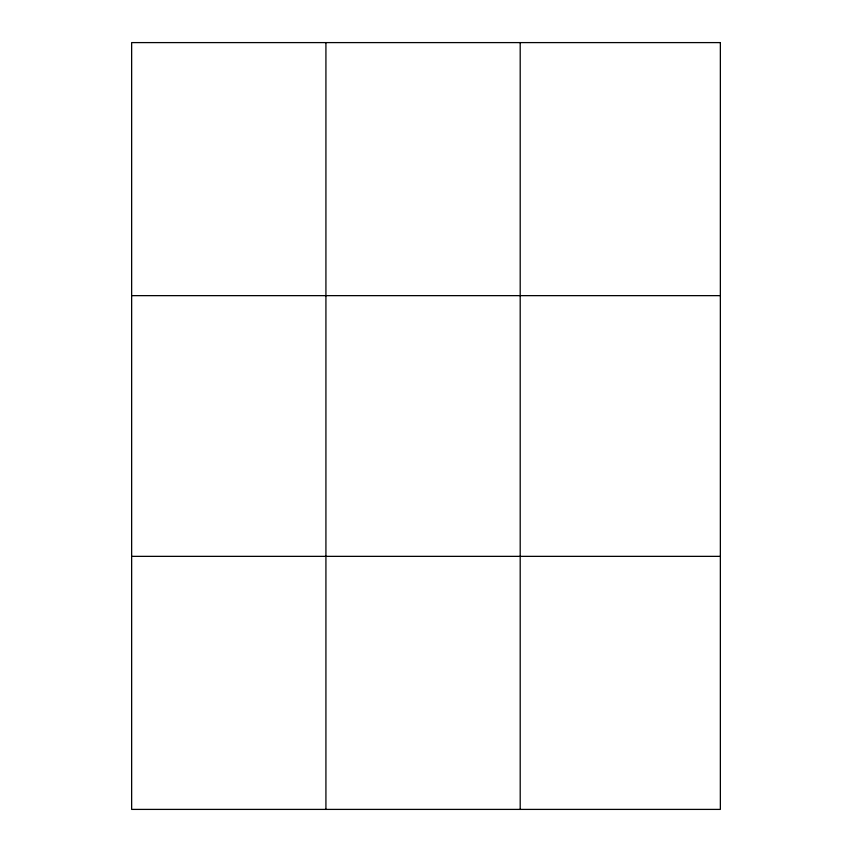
<?xml version="1.0" encoding="UTF-8"?>
<svg xmlns="http://www.w3.org/2000/svg" width="852" height="852" viewBox="0 0 852 852"><rect width="100%" height="100%" fill="white"/><g stroke="black" fill="none" stroke-linecap="round" stroke-linejoin="round"><path stroke-width="1.28" d="M325.922 809.4L325.922 42.6M520.199 809.4L520.199 42.6M131.645 295.644L720.355 295.644M131.645 556.356L720.355 556.356M720.355 42.6L720.355 809.4L131.645 809.4L131.645 42.6L720.355 42.6"/></g></svg>
